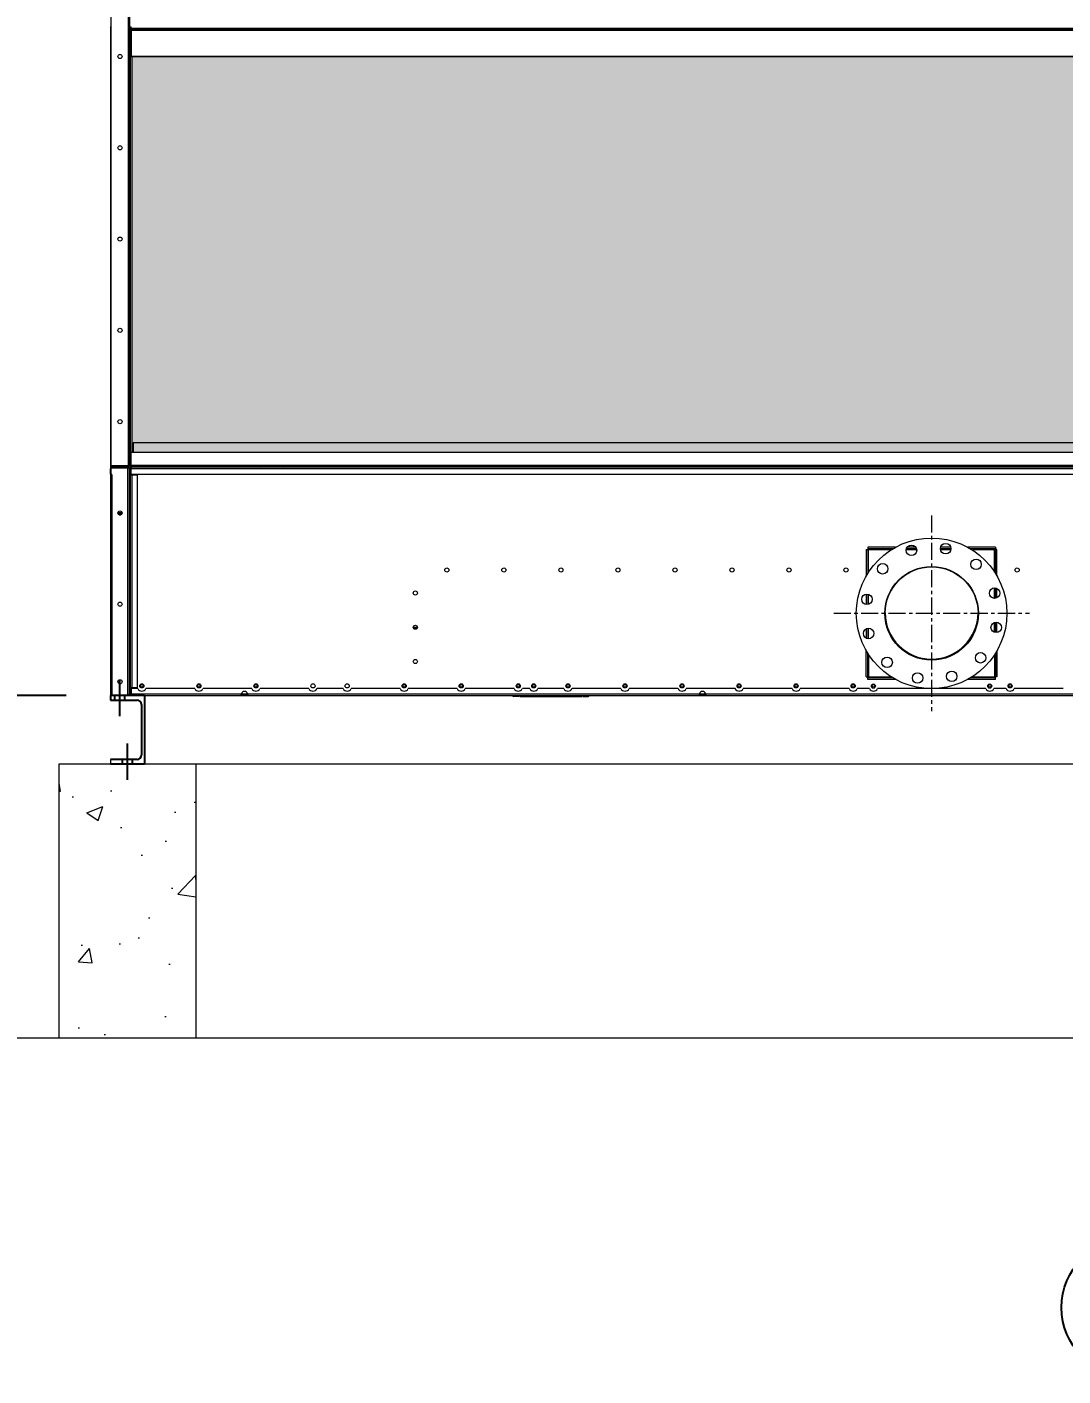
# Model space of a CAD drawing. Header units: millimetres. Extents: x 15155 to 44563, y 13060 to 33855.
# Drawn here: x 18008 to 20279, y 19152 to 22108 of the extents above; entities that cross this region are included whole.
import ezdxf

# ---------------------------------------------------------------- set-up
doc = ezdxf.new("R2010")
doc.units = ezdxf.units.MM
doc.linetypes.add('CENTER', pattern=[2, 1.25, -0.25, 0.25, -0.25])
doc.linetypes.add('CENTERX2', pattern=[4, 2.5, -0.5, 0.5, -0.5])
for name, color, linetype in [('center', 1, 'CENTER'), ('냉각탑_dim', 1, 'Continuous'), ('냉각탑_기초', 23, 'Continuous')]:
    doc.layers.add(name, color=color, linetype=linetype)
doc.styles.get("Standard").update_dxf_attribs({"font": 'arial.ttf'})
doc.dimstyles.new('1.40', dxfattribs={"dimscale": 20, "dimtxt": 1.5, "dimasz": 1, "dimexe": 0.5, "dimexo": 0.5, "dimgap": 0.5, "dimtad": 1, "dimdec": 0, "dimzin": 0, "dimdsep": 46, "dimtxsty": 'Standard', "dimcen": 0, "dimclrd": 2, "dimclre": 2, "dimclrt": 3, "dimadec": 0, "dimazin": 0, "dimtfac": 1, "dimtdec": 0, "dimtmove": 0, "dimatfit": 0, "dimfxl": 1, "dimtolj": 1, "dimtzin": 0, "dimlwd": -1, "dimlwe": -1, "dimarcsym": 0})

# ---------------------------------------------------------------- blocks, each defined once
blk = doc.blocks.new('*D157')
at = {"color": 2, "transparency": 16777216}
for p, q in [((18094.5, 24242.8), (17450.6, 24242.8)), ((17460.6, 24122.8), (17460.6, 20762.8)), ((18094.5, 20642.8), (17450.6, 20642.8))]:
    blk.add_line(p, q, dxfattribs=at)
for points in [[(17440.6, 24122.8), (17480.6, 24122.8), (17460.6, 24242.8)], [(17440.6, 20762.8), (17480.6, 20762.8), (17460.6, 20642.8)]]:
    blk.add_solid(points, dxfattribs=at)
at = {"layer": 'Defpoints', "color": 0, "transparency": 16777216}
for p in [(18194.5, 24242.8), (17460.6, 20642.8), (18194.5, 20642.8)]:
    blk.add_point(p, dxfattribs=at)
at = {"color": 3, "lineweight": 5, "transparency": 16777216, "insert": (17329.1, 22442.8), "char_height": 140, "attachment_point": 5, "rotation": 90}
blk.add_mtext('\\A1;3600', dxfattribs=at)
blk = doc.blocks.new('3')
at = {"lineweight": 20}
h = blk.add_hatch(dxfattribs=at)
h.set_pattern_fill('HONEY', scale=12)
h.set_pattern_definition([(0, (-391508.336, -65918.826), (57.15, 32.9955677), [38.1, -76.2]), (120, (-391508.336, -65918.826), (-57.15, 32.995568), [38.1, -76.2]), (60, (-391508.336, -65918.826), (1e-07, 65.9911357), [-76.2, 38.1])])
h.paths.add_polyline_path([(18238.5, 22043.2), (18238.5, 21174.9), (21751.9, 21174.9), (21751.9, 22043.2)])
at = {"color": 7, "lineweight": 20}
for p, q in [((18230.3, 24004.8), (18230.3, 21146.2)), ((18233.1, 24006.2), (18233.1, 21147.6)), ((18192.3, 23999.4), (18192.3, 21146.2)), ((18236.5, 22100.5), (21745.7, 22100.5)), ((18237.9, 22104.8), (21744.3, 22104.8)), ((18237.9, 22103.1), (21744.3, 22103.1)), ((18236.5, 22043.2), (21745.7, 22043.2)), ((18236.5, 22043.1), (21745.7, 22043.1)), ((21745.7, 22042.9), (18236.5, 22042.9)), ((21005.5, 21196.5), (18241.1, 21196.5)), ((21005.5, 21174.9), (18236.7, 21174.9)), ((18236.5, 21147.8), (21745.7, 21147.8)), ((21745.4, 21142.8), (18236.8, 21142.8)), ((21745.4, 21139.4), (18236.8, 21139.4)), ((18237.9, 21144.8), (21744.3, 21144.8)), ((19059.6, 21127.8), (21008.6, 21127.8)), ((18268.7, 20642.8), (21713.5, 20642.8))]:
    blk.add_line(p, q, dxfattribs=at)
at = {"color": 7, "lineweight": 20, "ltscale": 0.44375}
blk.add_line((18191.1, 22109), (18191.1, 21044), dxfattribs=at)
at = {"color": 7, "lineweight": 20, "ltscale": 0.000583333}
for p, q in [((18235.1, 22107.6), (18236.5, 22107.6)), ((18235.1, 22100.3), (18236.5, 22100.3)), ((18192.7, 21144.8), (18192.7, 21146.2)), ((18230.3, 21144.8), (18230.3, 21146.2)), ((18235.1, 21147.6), (18236.5, 21147.6)), ((18194.5, 21127), (18193.1, 21127))]:
    blk.add_line(p, q, dxfattribs=at)
at = {"color": 7, "lineweight": 20, "ltscale": 0.003004}
blk.add_line((18235.1, 22100.3), (18235.1, 22107.5), dxfattribs=at)
at = {"color": 7, "lineweight": 20, "ltscale": 0.012167}
for p, q in [((18235.1, 22071.1), (18235.1, 22100.3)), ((18235.1, 21147.6), (18235.1, 21176.8))]:
    blk.add_line(p, q, dxfattribs=at)
at = {"color": 7, "lineweight": 20, "ltscale": 0.000341711}
for p, q in [((18236, 22105.6), (18236.5, 22106.2)), ((18236, 22102.3), (18236.5, 22101.7)), ((18232.3, 21145.6), (18231.7, 21146.2)), ((18236, 21145.6), (18236.5, 21146.2))]:
    blk.add_line(p, q, dxfattribs=at)
at = {"color": 7, "lineweight": 20, "ltscale": 0.000967409}
for p, q in [((18236.5, 22105.5), (18236.5, 22107.8)), ((18236.5, 21145.5), (18236.5, 21147.8))]:
    blk.add_line(p, q, dxfattribs=at)
at = {"color": 7, "lineweight": 20, "ltscale": 0.000849957}
blk.add_line((18236.5, 22102.6), (18236.5, 22100.5), dxfattribs=at)
at = {"color": 7, "lineweight": 20, "ltscale": 0.023877}
blk.add_line((18236.5, 22100.5), (18236.5, 22043.2), dxfattribs=at)
at = {"color": 7, "lineweight": 20, "ltscale": 0.000805508}
blk.add_line((18237.1, 22103), (18237.1, 22104.9), dxfattribs=at)
at = {"color": 7, "lineweight": 20, "ltscale": 4.78227e-06}
blk.add_line((18237.9, 22103.1), (18237.9, 22103.1), dxfattribs=at)
at = {"color": 7, "lineweight": 20, "ltscale": 0.000708333}
for p, q in [((18238.5, 22104.8), (18238.5, 22103.1)), ((18265.1, 22103.1), (18265.1, 22104.8)), ((19394.6, 22103.1), (19394.6, 22104.8)), ((19398, 22103.1), (19398, 22104.8)), ((19416.2, 22103.1), (19416.2, 22104.8)), ((19419.6, 22103.1), (19419.6, 22104.8)), ((18236.8, 21140.8), (18235.1, 21140.8)), ((18236.8, 21139.9), (18235.1, 21139.9)), ((18193.1, 20644.5), (18193.1, 20642.8)), ((18229.7, 20644.5), (18229.7, 20642.8)), ((18236.8, 20645.7), (18235.1, 20645.7)), ((18236.8, 20644.8), (18235.1, 20644.8))]:
    blk.add_line(p, q, dxfattribs=at)
at = {"color": 7, "lineweight": 20, "ltscale": 0.001029}
for p, q in [((19508.9, 22104.8), (19507.1, 22103.1)), ((19573.1, 22103.1), (19574.8, 22104.8)), ((19580.6, 22103.1), (19582.4, 22104.8))]:
    blk.add_line(p, q, dxfattribs=at)
at = {"color": 7, "lineweight": 20, "ltscale": 0.001028}
for p, q in [((19509.8, 22104.8), (19508, 22103.1)), ((19517.4, 22104.8), (19515.6, 22103.1)), ((19529.8, 22103.1), (19531.6, 22104.8)), ((19560.6, 22104.8), (19558.8, 22103.1))]:
    blk.add_line(p, q, dxfattribs=at)
at = {"color": 7, "lineweight": 20, "ltscale": 0.372625}
blk.add_line((18235.1, 21176.8), (18235.1, 22071.1), dxfattribs=at)
at = {"color": 7, "lineweight": 20, "ltscale": 0.000583332}
blk.add_line((18235.1, 22071.1), (18236.5, 22071.1), dxfattribs=at)
at = {"color": 7, "lineweight": 20, "ltscale": 5.81038e-05}
blk.add_line((18236.5, 22042.9), (18236.5, 22043.2), dxfattribs=at)
at = {"color": 7, "lineweight": 20, "ltscale": 0.009}
blk.add_line((18241.1, 21196.5), (18241.1, 21174.9), dxfattribs=at)
at = {"color": 7, "lineweight": 20, "ltscale": 0.01129}
blk.add_line((18236.5, 21147.8), (18236.5, 21174.9), dxfattribs=at)
at = {"color": 7, "lineweight": 20, "ltscale": 0.000500046}
blk.add_line((18192.3, 21146.2), (18191.1, 21146.2), dxfattribs=at)
at = {"color": 7, "lineweight": 20, "ltscale": 0.004833}
for p, q in [((18191.1, 21127.8), (18191.1, 21139.4)), ((18236.8, 21127.8), (18236.8, 21139.4)), ((18250.1, 21125.8), (18238.5, 21125.8)), ((18236.8, 20657.8), (18236.8, 20646.2)), ((18250.1, 20659.8), (18238.5, 20659.8)), ((19086.6, 20640.8), (19075, 20640.8)), ((19226.6, 20640.8), (19238.2, 20640.8))]:
    blk.add_line(p, q, dxfattribs=at)
at = {"color": 7, "lineweight": 20, "ltscale": 0.015833}
blk.add_line((18230.3, 21146.2), (18192.3, 21146.2), dxfattribs=at)
at = {"color": 7, "lineweight": 20, "ltscale": 0.015667}
blk.add_line((18192.7, 21144.8), (18230.3, 21144.8), dxfattribs=at)
at = {"color": 7, "lineweight": 20, "ltscale": 0.000958937}
blk.add_line((18193.1, 21142.5), (18193.1, 21144.8), dxfattribs=at)
at = {"color": 7, "lineweight": 20, "ltscale": 0.005875}
for p, q in [((18193.1, 21127), (18193.1, 21141.1)), ((18235.1, 21139.9), (18235.1, 21125.8)), ((18235.1, 20659.8), (18235.1, 20645.7))]:
    blk.add_line(p, q, dxfattribs=at)
at = {"color": 7, "lineweight": 20, "ltscale": 0.01525}
for p, q in [((18229.7, 21141.1), (18193.1, 21141.1)), ((18229.7, 20642.8), (18193.1, 20642.8))]:
    blk.add_line(p, q, dxfattribs=at)
at = {"color": 7, "lineweight": 20, "ltscale": 0.014667}
for p, q in [((18194.5, 21142.8), (18229.7, 21142.8)), ((18194.5, 20644.5), (18229.7, 20644.5))]:
    blk.add_line(p, q, dxfattribs=at)
at = {"color": 7, "lineweight": 20, "ltscale": 0.000834157}
blk.add_line((18196.5, 21142.8), (18196.5, 21144.8), dxfattribs=at)
at = {"color": 7, "lineweight": 20, "ltscale": 0.000708334}
blk.add_line((18229.7, 21141.1), (18229.7, 21142.8), dxfattribs=at)
at = {"color": 7, "lineweight": 20, "ltscale": 0.001131}
for p, q in [((18232.5, 21141.1), (18229.7, 21141.1)), ((18232.5, 20644.5), (18229.7, 20644.5))]:
    blk.add_line(p, q, dxfattribs=at)
at = {"color": 7, "lineweight": 20, "ltscale": 0.206917}
blk.add_line((18229.7, 20644.5), (18229.7, 21141.1), dxfattribs=at)
at = {"color": 7, "lineweight": 20, "ltscale": 0.000912135}
blk.add_line((18232.5, 21146.2), (18230.3, 21146.2), dxfattribs=at)
at = {"color": 7, "lineweight": 20, "ltscale": 0.000414935}
for p, q in [((18231.4, 21141.1), (18232.1, 21141.8)), ((18234.1, 20795.8), (18233.4, 20796.5)), ((18231.4, 20644.5), (18232.1, 20643.8))]:
    blk.add_line(p, q, dxfattribs=at)
at = {"color": 7, "lineweight": 20, "ltscale": 0.00126}
blk.add_line((18231.7, 21142.1), (18231.7, 21145.2), dxfattribs=at)
at = {"color": 7, "lineweight": 20, "ltscale": 1.84442e-05}
blk.add_line((18233.1, 21147.5), (18233.1, 21147.6), dxfattribs=at)
at = {"color": 7, "lineweight": 20, "ltscale": 1.85381e-05}
blk.add_line((18233.1, 21147.5), (18233.1, 21147.6), dxfattribs=at)
at = {"color": 7, "lineweight": 20, "ltscale": 2.99318e-05}
blk.add_line((18233.1, 21147.5), (18233.1, 21147.6), dxfattribs=at)
blk.add_line((18233.1, 21147.5), (18233.1, 21147.6), dxfattribs=at)
at = {"color": 7, "lineweight": 20, "ltscale": 1.47704e-05}
blk.add_line((18233.1, 21147.5), (18233.1, 21147.6), dxfattribs=at)
at = {"color": 7, "lineweight": 20, "ltscale": 2.54818e-05}
blk.add_line((18233.1, 21139.4), (18233.1, 21139.4), dxfattribs=at)
at = {"color": 7, "lineweight": 20, "ltscale": 0.2055}
blk.add_line((18233.1, 20646.2), (18233.1, 21139.4), dxfattribs=at)
at = {"color": 7, "lineweight": 20, "ltscale": 0.002815}
blk.add_line((18235.1, 21140.8), (18235.1, 21147.5), dxfattribs=at)
at = {"color": 7, "lineweight": 20, "ltscale": 0.000375}
for p, q in [((18235.1, 21139.9), (18235.1, 21140.8)), ((18235.1, 20645.7), (18235.1, 20644.8))]:
    blk.add_line(p, q, dxfattribs=at)
at = {"color": 7, "lineweight": 20, "ltscale": 0.001417}
for p, q in [((18236.8, 21142.8), (18236.8, 21139.4)), ((18238.5, 21125.8), (18235.1, 21125.8)), ((18194.5, 20644.5), (18191.1, 20644.5)), ((18238.5, 20659.8), (18235.1, 20659.8)), ((18236.8, 20642.8), (18236.8, 20646.2))]:
    blk.add_line(p, q, dxfattribs=at)
at = {"color": 7, "lineweight": 20, "ltscale": 0.000881921}
blk.add_line((18237.1, 21142.8), (18237.1, 21144.9), dxfattribs=at)
at = {"color": 7, "lineweight": 20, "ltscale": 0.000833333}
for p, q in [((18238.5, 21144.8), (18238.5, 21142.8)), ((18265.1, 21142.8), (18265.1, 21144.8)), ((18193.1, 21127.8), (18191.1, 21127.8)), ((18193.1, 21127), (18191.1, 21127)), ((18191.1, 21127), (18193.1, 21127)), ((18237.1, 21125.8), (18235.1, 21125.8)), ((18237.1, 21125.8), (18237.1, 21127.8)), ((18238.5, 21127.8), (18238.5, 21125.8)), ((19851.1, 20964.3), (19851.1, 20962.3)), ((19853.1, 20962.3), (19851.1, 20962.3)), ((19851.1, 20962.3), (19853.1, 20962.3)), ((20131.1, 20962.3), (20129.1, 20962.3)), ((20131.1, 20962.3), (20129.1, 20962.3)), ((20131.1, 20964.3), (20131.1, 20962.3)), ((18235.1, 20789.6), (18233.1, 20789.6)), ((18235.1, 20787.8), (18233.1, 20787.8)), ((19851.1, 20681.3), (19851.1, 20683.3)), ((19853.1, 20683.3), (19851.1, 20683.3)), ((19851.1, 20683.3), (19853.1, 20683.3)), ((20131.1, 20683.3), (20129.1, 20683.3)), ((20131.1, 20683.3), (20129.1, 20683.3)), ((20131.1, 20681.3), (20131.1, 20683.3)), ((18238.5, 20659.8), (18238.5, 20657.8)), ((18478.4, 20644.8), (18478.4, 20642.8)), ((18491.9, 20644.8), (18491.9, 20642.8)), ((19086.6, 20640.8), (19086.6, 20642.8)), ((19226.6, 20640.8), (19226.6, 20642.8)), ((19482.4, 20644.8), (19482.4, 20642.8)), ((19495.9, 20644.8), (19495.9, 20642.8))]:
    blk.add_line(p, q, dxfattribs=at)
at = {"color": 7, "lineweight": 20, "ltscale": 0.00083243}
for p, q in [((18433.9, 21142.8), (18433.9, 21144.8)), ((18434, 21142.8), (18434, 21144.8)), ((18439.2, 21142.8), (18439.2, 21144.8))]:
    blk.add_line(p, q, dxfattribs=at)
at = {"color": 7, "lineweight": 20, "ltscale": 0.00121}
for p, q in [((18498, 21144.8), (18495.9, 21142.8)), ((18499.3, 21144.8), (18497.2, 21142.8)), ((18506.8, 21144.8), (18504.7, 21142.8)), ((18519, 21142.8), (18521.1, 21144.8)), ((18550.1, 21144.8), (18548, 21142.8)), ((18562.2, 21142.8), (18564.3, 21144.8)), ((18569.8, 21142.8), (18571.9, 21144.8))]:
    blk.add_line(p, q, dxfattribs=at)
at = {"color": 7, "lineweight": 20, "ltscale": 0.000832431}
for p, q in [((19681.4, 21142.8), (19681.4, 21144.8)), ((19684.2, 21142.8), (19684.2, 21144.8))]:
    blk.add_line(p, q, dxfattribs=at)
at = {"color": 7, "lineweight": 20, "ltscale": 0.000833334}
for p, q in [((19721.4, 21144.8), (19721.4, 21142.8)), ((20255.4, 21144.8), (20255.4, 21142.8)), ((18237.1, 20657.8), (18237.1, 20659.8))]:
    blk.add_line(p, q, dxfattribs=at)
at = {"color": 7, "lineweight": 20, "ltscale": 0.201042}
for p, q in [((18191.1, 21127), (18191.1, 20644.5)), ((18194.5, 21127), (18194.5, 20644.5))]:
    blk.add_line(p, q, dxfattribs=at)
at = {"color": 7, "lineweight": 20, "ltscale": 0.194167}
for p, q in [((18235.1, 20659.8), (18235.1, 21125.8)), ((18238.5, 20659.8), (18238.5, 21125.8)), ((18250.1, 21125.8), (18250.1, 20659.8))]:
    blk.add_line(p, q, dxfattribs=at)
at = {"color": 7, "lineweight": 20, "ltscale": 0.307}
blk.add_line((18236.8, 21127.8), (19059.6, 21127.8), dxfattribs=at)
at = {"color": 7, "lineweight": 20, "ltscale": 0.003735}
blk.add_line((18216.6, 21042.4), (18207.7, 21042.4), dxfattribs=at)
at = {"color": 7, "lineweight": 20, "ltscale": 0.003614}
blk.add_line((18207.8, 21044), (18216.5, 21044), dxfattribs=at)
at = {"color": 7, "lineweight": 20, "ltscale": 0.003172}
blk.add_line((18215.9, 21040.4), (18208.3, 21040.4), dxfattribs=at)
at = {"color": 7, "lineweight": 20, "ltscale": 0.001718}
blk.add_line((18210.1, 21038.8), (18214.2, 21038.8), dxfattribs=at)
at = {"color": 7, "lineweight": 20, "ltscale": 0.053167}
blk.add_line((18233.1, 20857.6), (18233.1, 20985.2), dxfattribs=at)
at = {"color": 7, "lineweight": 20, "ltscale": 0.000833118}
blk.add_line((18233.1, 20985.2), (18235.1, 20985.2), dxfattribs=at)
at = {"color": 7, "lineweight": 20, "ltscale": 0.023972}
for p, q in [((19847.9, 20962.3), (19847.9, 20904.7)), ((20134.3, 20904.7), (20134.3, 20962.3)), ((19847.9, 20683.3), (19847.9, 20740.8)), ((20134.3, 20740.8), (20134.3, 20683.3))]:
    blk.add_line(p, q, dxfattribs=at)
at = {"color": 7, "lineweight": 20, "ltscale": 0.001333}
for p, q in [((19847.9, 20962.3), (19851.1, 20962.3)), ((19851.1, 20967.5), (19851.1, 20964.3)), ((20131.1, 20967.5), (20131.1, 20964.3)), ((20134.3, 20962.3), (20131.1, 20962.3)), ((19847.9, 20683.3), (19851.1, 20683.3)), ((19851.1, 20678.1), (19851.1, 20681.3)), ((20134.3, 20683.3), (20131.1, 20683.3)), ((20131.1, 20678.1), (20131.1, 20681.3))]:
    blk.add_line(p, q, dxfattribs=at)
at = {"color": 7, "lineweight": 20, "ltscale": 0.025296}
for p, q in [((19911.9, 20967.5), (19851.1, 20967.5)), ((20131.1, 20967.5), (20070.4, 20967.5)), ((19911.9, 20678.1), (19851.1, 20678.1)), ((20131.1, 20678.1), (20070.4, 20678.1))]:
    blk.add_line(p, q, dxfattribs=at)
at = {"color": 7, "lineweight": 20, "ltscale": 0.022971}
for p, q in [((19906.3, 20964.3), (19851.1, 20964.3)), ((20131.1, 20964.3), (20076, 20964.3)), ((19906.3, 20681.3), (19851.1, 20681.3)), ((20131.1, 20681.3), (20076, 20681.3))]:
    blk.add_line(p, q, dxfattribs=at)
at = {"color": 7, "lineweight": 20, "ltscale": 0.021741}
for p, q in [((19851.1, 20962.3), (19851.1, 20910.1)), ((20131.1, 20910.1), (20131.1, 20962.3)), ((19851.1, 20683.3), (19851.1, 20735.5)), ((20131.1, 20735.5), (20131.1, 20683.3))]:
    blk.add_line(p, q, dxfattribs=at)
at = {"color": 7, "lineweight": 20, "ltscale": 0.020784}
for p, q in [((19853.1, 20962.3), (19903, 20962.3)), ((20079.3, 20962.3), (20129.1, 20962.3)), ((19853.1, 20683.3), (19903, 20683.3)), ((20079.3, 20683.3), (20129.1, 20683.3))]:
    blk.add_line(p, q, dxfattribs=at)
at = {"color": 7, "lineweight": 20, "ltscale": 0.020438}
for p, q in [((19853.1, 20913.2), (19853.1, 20962.3)), ((20129.1, 20913.2), (20129.1, 20962.3)), ((19853.1, 20732.3), (19853.1, 20683.3)), ((20129.1, 20732.3), (20129.1, 20683.3))]:
    blk.add_line(p, q, dxfattribs=at)
at = {"color": 7, "lineweight": 20, "ltscale": 0.009512}
blk.add_line((19935.5, 20962.3), (19958.3, 20962.3), dxfattribs=at)
at = {"color": 7, "lineweight": 20, "ltscale": 0.009154}
blk.add_line((19957.9, 20964.3), (19935.9, 20964.3), dxfattribs=at)
at = {"color": 7, "lineweight": 20, "ltscale": 0.007846}
blk.add_line((19956.3, 20967.5), (19937.5, 20967.5), dxfattribs=at)
at = {"color": 7, "lineweight": 20, "ltscale": 0.009582}
blk.add_line((20033.4, 20964.3), (20010.4, 20964.3), dxfattribs=at)
at = {"color": 7, "lineweight": 20, "ltscale": 0.009406}
blk.add_line((20010.6, 20962.3), (20033.2, 20962.3), dxfattribs=at)
at = {"color": 7, "lineweight": 20, "ltscale": 0.009251}
blk.add_line((20033, 20967.5), (20010.8, 20967.5), dxfattribs=at)
at = {"color": 7, "lineweight": 20, "ltscale": 0.009583}
for p, q in [((20129.1, 20855.5), (20129.1, 20878.5)), ((19853.1, 20767.1), (19853.1, 20790.1))]:
    blk.add_line(p, q, dxfattribs=at)
at = {"color": 7, "lineweight": 20, "ltscale": 0.009451}
for p, q in [((20131.1, 20855.6), (20131.1, 20878.3)), ((19851.1, 20789.9), (19851.1, 20767.2))]:
    blk.add_line(p, q, dxfattribs=at)
at = {"color": 7, "lineweight": 20, "ltscale": 0.008588}
for p, q in [((20134.3, 20856.7), (20134.3, 20877.3)), ((19847.9, 20788.9), (19847.9, 20768.3))]:
    blk.add_line(p, q, dxfattribs=at)
at = {"color": 7, "lineweight": 20, "ltscale": 0.000833254}
blk.add_line((18235.1, 20857.6), (18233.1, 20857.6), dxfattribs=at)
at = {"color": 7, "lineweight": 20, "ltscale": 0.009501}
for p, q in [((19847.9, 20864.9), (19847.9, 20842.1)), ((20134.3, 20780.6), (20134.3, 20803.4))]:
    blk.add_line(p, q, dxfattribs=at)
at = {"color": 7, "lineweight": 20, "ltscale": 0.009478}
for p, q in [((19851.1, 20864.9), (19851.1, 20842.2)), ((20131.1, 20780.6), (20131.1, 20803.4))]:
    blk.add_line(p, q, dxfattribs=at)
at = {"color": 7, "lineweight": 20, "ltscale": 0.009074}
for p, q in [((19853.1, 20842.7), (19853.1, 20864.4)), ((20129.1, 20781.1), (20129.1, 20802.9))]:
    blk.add_line(p, q, dxfattribs=at)
at = {"color": 7, "lineweight": 20, "ltscale": 0.000547189}
blk.add_line((18234.5, 20796.5), (18233.1, 20796.5), dxfattribs=at)
at = {"color": 7, "lineweight": 20, "ltscale": 0.000834193}
blk.add_line((18233.1, 20792.8), (18235.1, 20792.8), dxfattribs=at)
at = {"color": 7, "lineweight": 20, "ltscale": 0.000832799}
blk.add_line((18233.1, 20787.8), (18235.1, 20787.8), dxfattribs=at)
at = {"color": 7, "lineweight": 20, "ltscale": 0.003726}
blk.add_line((18855.2, 20792.8), (18864.1, 20792.8), dxfattribs=at)
at = {"color": 7, "lineweight": 20, "ltscale": 0.002875}
blk.add_line((18856.2, 20789.4), (18863.1, 20789.4), dxfattribs=at)
at = {"color": 1, "linetype": 'CENTERX2', "ltscale": 50}
blk.add_line((18212.1, 20597.8), (18212.1, 20677.8), dxfattribs=at)
at = {"lineweight": 20}
blk.add_line((18264.1, 20642.8), (18191.1, 20642.8), dxfattribs=at)
at = {"color": 7, "lineweight": 25, "ltscale": 0.008333}
blk.add_line((18191.1, 20642.8), (18191.1, 20632.8), dxfattribs=at)
at = {"color": 7, "lineweight": 25, "ltscale": 0.125}
for p, q in [((18266.1, 20642.8), (18191.1, 20642.8)), ((18191.1, 20492.8), (18266.1, 20492.8))]:
    blk.add_line(p, q, dxfattribs=at)
at = {"color": 7, "lineweight": 25, "ltscale": 0.05125}
for p, q in [((18191.1, 20632.8), (18249.6, 20632.8)), ((18249.6, 20502.8), (18191.1, 20502.8))]:
    blk.add_line(p, q, dxfattribs=at)
at = {"color": 7, "lineweight": 20, "ltscale": 0.280701}
blk.add_line((18192.5, 20642.8), (18227.7, 20642.8), dxfattribs=at)
for p, q in [((18201.1, 20632.8), (18201.1, 20642.8)), ((18223.1, 20632.8), (18223.1, 20642.8)), ((18217.6, 20492.8), (18217.6, 20502.8)), ((18239.6, 20492.8), (18239.6, 20502.8))]:
    blk.add_line(p, q)
at = {"color": 7, "lineweight": 20, "ltscale": 0.002932}
blk.add_line((18229.8, 20642.8), (18236.8, 20642.8), dxfattribs=at)
at = {"color": 7, "lineweight": 20, "ltscale": 0.000834328}
blk.add_line((18233.1, 20647.8), (18235.1, 20647.8), dxfattribs=at)
at = {"color": 7, "lineweight": 20, "ltscale": 2.38284e-05}
blk.add_line((18233.1, 20646.1), (18233.1, 20646.2), dxfattribs=at)
at = {"color": 7, "lineweight": 20, "ltscale": 0.000837638}
blk.add_line((18235.1, 20646), (18233.1, 20646), dxfattribs=at)
at = {"color": 7, "lineweight": 20, "ltscale": 0.000128159}
blk.add_line((18235.4, 20659.8), (18235.1, 20659.8), dxfattribs=at)
at = {"color": 7, "lineweight": 20, "ltscale": 0.005987}
blk.add_line((18251.2, 20657.8), (18236.8, 20657.8), dxfattribs=at)
at = {"color": 7, "lineweight": 20, "ltscale": 0.100609}
blk.add_line((18236.8, 20646.2), (18478.3, 20646.2), dxfattribs=at)
at = {"color": 7, "lineweight": 20, "ltscale": 0.100651}
blk.add_line((18236.8, 20642.8), (18478.4, 20642.8), dxfattribs=at)
at = {"color": 7, "lineweight": 20, "ltscale": 0.004083}
blk.add_line((18258.9, 20642.8), (18268.7, 20642.8), dxfattribs=at)
at = {"ltscale": 25}
blk.add_line((18266.1, 20642.8), (18266.1, 20492.8), dxfattribs=at)
at = {"color": 7, "lineweight": 20, "ltscale": 0.044641}
for p, q in [((18376.2, 20657.8), (18269.1, 20657.8)), ((18501.2, 20657.8), (18394.1, 20657.8)), ((18626.2, 20657.8), (18519.1, 20657.8)), ((18826.2, 20657.8), (18719.1, 20657.8)), ((18951.2, 20657.8), (18844.1, 20657.8)), ((19076.2, 20657.8), (18969.1, 20657.8)), ((19310.2, 20657.8), (19203.1, 20657.8)), ((19435.2, 20657.8), (19328.1, 20657.8)), ((19560.2, 20657.8), (19453.1, 20657.8)), ((19685.2, 20657.8), (19578.1, 20657.8)), ((19810.2, 20657.8), (19703.1, 20657.8)), ((20279.2, 20657.8), (20172.1, 20657.8))]:
    blk.add_line(p, q, dxfattribs=at)
at = {"color": 7, "lineweight": 20, "ltscale": 0.005698}
for p, q in [((18478.3, 20646.2), (18492, 20646.2)), ((19482.3, 20646.2), (19496, 20646.2))]:
    blk.add_line(p, q, dxfattribs=at)
at = {"color": 7, "lineweight": 20, "ltscale": 0.005614}
for p, q in [((18478.4, 20644.8), (18491.9, 20644.8)), ((18478.4, 20642.8), (18491.9, 20642.8)), ((19482.4, 20644.8), (19495.9, 20644.8)), ((19482.4, 20642.8), (19495.9, 20642.8))]:
    blk.add_line(p, q, dxfattribs=at)
at = {"color": 7, "lineweight": 20, "ltscale": 0.412719}
blk.add_line((18491.9, 20642.8), (19482.4, 20642.8), dxfattribs=at)
at = {"color": 7, "lineweight": 20, "ltscale": 0.412635}
blk.add_line((18492, 20646.2), (19482.3, 20646.2), dxfattribs=at)
at = {"color": 7, "lineweight": 20, "ltscale": 0.023808}
for p, q in [((18701.2, 20657.8), (18644.1, 20657.8)), ((19185.2, 20657.8), (19128.1, 20657.8))]:
    blk.add_line(p, q, dxfattribs=at)
at = {"color": 7, "lineweight": 20, "ltscale": 0.000833651}
for p, q in [((19088.6, 20640.8), (19088.6, 20642.8)), ((19224.6, 20640.8), (19224.6, 20642.8))]:
    blk.add_line(p, q, dxfattribs=at)
at = {"color": 7, "lineweight": 20, "ltscale": 0.056667}
blk.add_line((19088.6, 20640.8), (19224.6, 20640.8), dxfattribs=at)
at = {"color": 7, "lineweight": 20, "ltscale": 0.006725}
blk.add_line((19110.2, 20657.8), (19094.1, 20657.8), dxfattribs=at)
at = {"color": 7, "lineweight": 20, "ltscale": 0.17433}
for p, q in [((19495.9, 20642.8), (19914.3, 20642.8)), ((20068, 20642.8), (20486.4, 20642.8))]:
    blk.add_line(p, q, dxfattribs=at)
at = {"color": 7, "lineweight": 20, "ltscale": 0.171731}
for p, q in [((19496, 20646.2), (19908.1, 20646.2)), ((19908.1, 20646.2), (20486.3, 20646.2))]:
    blk.add_line(p, q, dxfattribs=at)
at = {"color": 7, "lineweight": 20, "ltscale": 0.0111}
for p, q in [((19854.7, 20657.8), (19828.1, 20657.8)), ((20154.2, 20657.8), (20127.6, 20657.8))]:
    blk.add_line(p, q, dxfattribs=at)
at = {"color": 7, "lineweight": 20, "ltscale": 1.93507e-05}
for p, q in [((19863.6, 20652.3), (19863.7, 20652.3)), ((20118.6, 20652.3), (20118.7, 20652.3))]:
    blk.add_line(p, q, dxfattribs=at)
at = {"color": 7, "lineweight": 20, "ltscale": 0.007604}
for p, q in [((19890.8, 20657.8), (19872.6, 20657.8)), ((20109.7, 20657.8), (19890.8, 20657.8))]:
    blk.add_line(p, q, dxfattribs=at)
at = {"color": 7, "lineweight": 20, "ltscale": 0.008888}
blk.add_line((19949.7, 20642.8), (19971, 20642.8), dxfattribs=at)
at = {"color": 7, "lineweight": 20, "ltscale": 0.006961}
blk.add_line((20027, 20642.8), (20043.7, 20642.8), dxfattribs=at)
at = {"color": 7, "lineweight": 25, "ltscale": 0.091667}
blk.add_line((18259.6, 20622.8), (18259.6, 20512.8), dxfattribs=at)
at = {"color": 7, "lineweight": 15, "ltscale": 0.0625}
blk.add_line((18191.1, 20502.8), (18191.1, 20492.8), dxfattribs=at)
at = {"lineweight": 5}
blk.add_line((18266.1, 20492.8), (21716.1, 20492.8), dxfattribs=at)
at = {"color": 0, "lineweight": 20}
blk.add_lwpolyline([(18238.5, 22043.2), (21751.9, 22043.2), (21751.9, 21174.9), (18238.5, 21174.9)], close=True, dxfattribs=at)
at = {"color": 7, "lineweight": 20}
for centre, radius in [((18212.1, 22042.8), 4.5), ((18212.1, 21842.8), 4.5), ((18212.1, 21642.8), 4.5), ((18212.1, 21442.8), 4.5), ((18212.1, 21242.8), 4.5), ((18212.1, 21042.8), 4.5), ((19991.1, 20822.8), 165), ((19946.9, 20960.9), 11.5), ((20021.9, 20964.5), 11.5), ((19883.8, 20920.3), 11.5), ((20088.6, 20930.1), 11.5), ((18928.6, 20917.8), 4.5), ((19053.6, 20917.8), 4.5), ((19178.6, 20917.8), 4.5), ((19303.6, 20917.8), 4.5), ((19428.6, 20917.8), 4.5), ((19553.6, 20917.8), 4.5), ((19678.6, 20917.8), 4.5), ((19803.6, 20917.8), 4.5), ((19991.1, 20822.8), 102.5), ((19991.1, 20822.8), 101.8), ((20178.6, 20917.8), 4.5), ((18859.6, 20867.3), 4.5), ((20129.2, 20867), 11.5), ((18212.1, 20842.8), 4.5), ((19849.4, 20853.5), 11.5), ((18859.6, 20792.3), 4.5), ((19853, 20778.6), 11.5), ((20132.8, 20792), 11.5), ((18859.6, 20717.3), 4.5), ((19893.7, 20715.4), 11.5), ((20098.5, 20725.3), 11.5), ((19960.4, 20681.1), 11.5), ((20035.3, 20684.7), 11.5), ((18212.1, 20672.8), 4.5), ((18260.1, 20663.8), 4.5), ((18260.1, 20663.8), 3), ((18385.1, 20663.8), 4.5), ((18385.1, 20663.8), 3), ((18510.1, 20663.8), 4.5), ((18510.1, 20663.8), 3), ((18635.1, 20663.8), 4.5), ((18710.1, 20663.8), 4.5), ((18835.1, 20663.8), 4.5), ((18835.1, 20663.8), 3), ((18960.1, 20663.8), 4.5), ((18960.1, 20663.8), 3), ((19085.1, 20663.8), 4.5), ((19085.1, 20663.8), 3), ((19119.1, 20663.8), 4.5), ((19119.1, 20663.8), 3), ((19194.1, 20663.8), 4.5), ((19194.1, 20663.8), 3), ((19319.1, 20663.8), 4.5), ((19319.1, 20663.8), 3), ((19444.1, 20663.8), 4.5), ((19444.1, 20663.8), 3), ((19569.1, 20663.8), 4.5), ((19569.1, 20663.8), 3), ((19694.1, 20663.8), 4.5), ((19694.1, 20663.8), 3), ((19819.1, 20663.8), 4.5), ((19819.1, 20663.8), 3), ((19863.6, 20663.3), 4.5), ((19863.6, 20663.8), 3), ((20118.6, 20663.3), 4.5), ((20118.6, 20663.8), 3), ((20163.1, 20663.8), 4.5), ((20163.1, 20663.8), 3)]:
    blk.add_circle(centre, radius, dxfattribs=at)
for centre, radius, start, end in [((18237.9, 22107.6), 2.8, 180, 270), ((18237.9, 22100.3), 2.8, 90, 180), ((18194.5, 21139.4), 3.4, 90, 180), ((18193.9, 21147.6), 2.8, 210, 244.6228), ((18229.7, 21139.4), 3.4, 0, 90), ((18230.3, 21147.6), 2.8, 270, 0), ((18237.9, 21147.6), 2.8, 180, 270), ((18192.3, 21045.2), 1.2, 180, 180.7349), ((18192.3, 21037.6), 1.2, 179.2651, 180), ((19991.1, 20824.3), 101.8, 180.4178, 359.5731), ((18231.7, 20798.2), 3.4, 294.3157, 359.0524), ((19863.6, 20662.8), 4.5, 3.185, 176.8155), ((20118.6, 20662.8), 4.5, 3.185, 176.8155), ((18194.5, 20646.2), 3.4, 210, 245.6841), ((18229.7, 20646.2), 3.4, 270, 0), ((18238.5, 20646.2), 3.4, 204.3161, 239.9997), ((18260.1, 20662.3), 10, 206.7437, 333.2563), ((18385.1, 20662.3), 10, 206.7437, 333.2563), ((18494.7, 20643.8), 16.6, 171.9124, 179.4428), ((18485.1, 20644.7), 7, 12.3734, 167.6266), ((18475.6, 20643.8), 16.6, 0.5572, 8.0877), ((18510.1, 20662.3), 10, 206.7437, 333.2563), ((18635.1, 20662.3), 10, 206.7437, 333.2563), ((18710.1, 20662.3), 10, 206.7437, 333.2563), ((18835.1, 20662.3), 10, 206.7437, 333.2563), ((18960.1, 20662.3), 10, 206.7437, 333.2563), ((19075, 20644.2), 3.4, 204.3017, 270), ((19075, 20644.2), 1.4, 268.112, 270), ((19085.1, 20662.3), 10, 206.7437, 333.2563), ((19119.1, 20662.3), 10, 206.7437, 333.2563), ((19194.1, 20662.3), 10, 206.7437, 333.2563), ((19238.2, 20644.2), 3.4, 270, 335.6983), ((19238.2, 20644.2), 1.4, 270, 271.888), ((19319.1, 20662.3), 10, 206.7437, 333.2563), ((19444.1, 20662.3), 10, 206.7437, 333.2563), ((19498.7, 20643.8), 16.6, 171.9124, 179.4428), ((19489.1, 20644.7), 7, 12.3734, 167.6266), ((19479.6, 20643.8), 16.6, 0.5572, 8.0877), ((19569.1, 20662.3), 10, 206.7437, 333.2563), ((19694.1, 20662.3), 10, 206.7437, 333.2563), ((19819.1, 20662.3), 10, 206.7437, 333.2563), ((19863.6, 20662.3), 10, 206.7437, 333.2563), ((20118.6, 20662.3), 10, 206.7437, 333.2563), ((20163.1, 20662.3), 10, 206.7437, 333.2563)]:
    blk.add_arc(centre, radius, start, end, dxfattribs=at)
at = {"color": 7, "lineweight": 25}
for centre, start, end in [((18249.6, 20622.8), 0, 90), ((18249.6, 20512.8), 270, 0)]:
    blk.add_arc(centre, 10, start, end, dxfattribs=at)
at = {"color": 7, "lineweight": 20}
for points in [[(18236.5, 22105.5), (18236.8, 22105.2), (18237.1, 22105), (18237.4, 22104.9), (18237.7, 22104.8), (18237.9, 22104.8)], [(18236.5, 22102.6), (18236.8, 22102.8), (18237.1, 22102.9), (18237.4, 22103), (18237.7, 22103.1), (18237.9, 22103.1)], [(18232.5, 21146.2), (18232.8, 21146.5), (18232.9, 21146.7), (18233.1, 21147), (18233.1, 21147.3), (18233.1, 21147.6)], [(18232.5, 21141.1), (18232.7, 21140.7), (18232.9, 21140.4), (18233.1, 21140.1), (18233.1, 21139.7), (18233.1, 21139.4)], [(18236.5, 21145.5), (18236.8, 21145.2), (18237.1, 21145), (18237.4, 21144.9), (18237.7, 21144.8), (18237.9, 21144.8)], [(18234.5, 20796.5), (18234.7, 20796.8), (18234.9, 20797.1), (18235.1, 20797.5), (18235.1, 20797.8), (18235.1, 20798.2)], [(18232.5, 20644.5), (18232.7, 20644.8), (18232.9, 20645.2), (18233.1, 20645.5), (18233.1, 20645.8), (18233.1, 20646.2)], [(18478.4, 20644.8), (18478.3, 20644.8), (18478.3, 20644.8), (18478.2, 20644.8), (18478.2, 20644.9), (18478.2, 20645)], [(18492.1, 20645), (18492.1, 20644.9), (18492, 20644.8), (18492, 20644.8), (18491.9, 20644.8), (18491.9, 20644.8)], [(19482.4, 20644.8), (19482.3, 20644.8), (19482.3, 20644.8), (19482.2, 20644.8), (19482.2, 20644.9), (19482.2, 20645)], [(19496.1, 20645), (19496.1, 20644.9), (19496, 20644.8), (19496, 20644.8), (19495.9, 20644.8), (19495.9, 20644.8)]]:
    blk.add_open_spline(points, degree=5, dxfattribs=at)
for points, knots in [([(18233.1, 20985.2), (18233.1, 20985.1), (18233.2, 20985), (18233.2, 20984.9), (18233.5, 20984.6), (18234, 20984.4), (18234.3, 20984.3), (18234.7, 20984.1), (18235.1, 20984)], [0, 0, 0, 0, 0, 0, 2.033975, 2.033975, 2.033975, 5.485293, 5.485293, 5.485293, 5.485293, 5.485293, 5.485293]), ([(18478.4, 20642.8), (18478.3, 20642.8), (18478.3, 20642.8), (18478.2, 20642.9), (18478.2, 20643.2), (18478.2, 20643.5), (18478.1, 20643.7), (18478.1, 20643.8), (18478.1, 20644)], [0, 0, 0, 0, 0, 0, 3.009, 3.009, 3.009, 4.870321, 4.870321, 4.870321, 4.870321, 4.870321, 4.870321]), ([(18492.1, 20644), (18492.1, 20643.7), (18492.1, 20643.3), (18492.1, 20643.1), (18492, 20642.9), (18491.9, 20642.8), (18491.9, 20642.8), (18491.9, 20642.8), (18491.9, 20642.8)], [0, 0, 0, 0, 0, 0, 3.956241, 3.956241, 3.956241, 4.866694, 4.866694, 4.866694, 4.866694, 4.866694, 4.866694]), ([(19482.4, 20642.8), (19482.3, 20642.8), (19482.3, 20642.8), (19482.2, 20642.9), (19482.2, 20643.2), (19482.2, 20643.5), (19482.1, 20643.7), (19482.1, 20643.8), (19482.1, 20644)], [0, 0, 0, 0, 0, 0, 3.009, 3.009, 3.009, 4.870321, 4.870321, 4.870321, 4.870321, 4.870321, 4.870321]), ([(19496.1, 20644), (19496.1, 20643.7), (19496.1, 20643.3), (19496.1, 20643.1), (19496, 20642.9), (19495.9, 20642.8), (19495.9, 20642.8), (19495.9, 20642.8), (19495.9, 20642.8)], [0, 0, 0, 0, 0, 0, 3.956241, 3.956241, 3.956241, 4.866694, 4.866694, 4.866694, 4.866694, 4.866694, 4.866694])]:
    blk.add_open_spline(points, degree=5, knots=knots, dxfattribs=at)
at = {"layer": 'center', "lineweight": 20, "ltscale": 30}
for p, q in [((19991.1, 21037.3), (19991.1, 20608.3)), ((19776.6, 20822.8), (20205.6, 20822.8))]:
    blk.add_line(p, q, dxfattribs=at)

msp = doc.modelspace()

# ---------------------------------------------------------------- hatches: boundary and pattern name
at = {"layer": '냉각탑_기초', "lineweight": 20, "ltscale": 30}
h = msp.add_hatch(dxfattribs=at)
h.set_pattern_fill('AR-CONC', color=256, scale=50, style=0)
h.set_pattern_definition([(50, (3450.12, 3951.46), (358.63, -31.376), [37.5, -412.5]), (355, (3450.1, 3951.46), (-69.3757, 376.096), [30, -330]), (100.4514, (3480, 3948.85), (289.2547, 344.72), [31.87, -350.571]), (46.1842, (3450.1, 4051.46), (533.6205, -82.7595), [56.25, -618.75]), (96.6356, (3494.6, 4044.57), (467.331, 487.059), [47.805, -525.856]), (351.1842, (3450.1, 4051.46), (467.331, 487.059), [45, -495]), (21, (3500.12, 4026.46), (298.4535, -201.3094), [37.5, -412.5]), (326, (3500.1, 4026.46), (121.6577, 362.575), [30, -330]), (71.4514, (3525, 4009.7), (420.1113, 161.265), [31.87, -350.571]), (37.5, (3450.12, 3951.46), (6.0799, 166.4469), [0, -326, 0, -335, 0, -331.25]), (7.5, (3450.12, 3951.46), (131.5348, 197.2059), [0, -191, 0, -318.5, 0, -126.25]), (327.5, (3338.62, 3951.46), (266.9112, -11.2774), [0, -125, 0, -390, 0, -517.5]), (317.5, (3288.62, 3951.46), (291.593, 50.0525), [0, -162.5, 0, -259, 0, -367.5])])
h.paths.add_polyline_path([(18378.6, 20492.8), (18078.6, 20492.8), (18078.6, 19892.8), (18378.6, 19892.8)])

# ---------------------------------------------------------------- linework, layer by layer
at = {"color": 1, "linetype": 'CENTERX2', "ltscale": 50}
msp.add_line((18228.6, 20457.8), (18228.6, 20537.8), dxfattribs=at)
at = {"layer": '냉각탑_dim', "linetype": 'ByBlock', "lineweight": -3}
msp.add_circle((20425.7, 19301.6), 150, dxfattribs=at)
at = {"layer": '냉각탑_기초', "lineweight": 20, "ltscale": 30}
msp.add_line((17666.6, 19892.8), (22424.6, 19892.8), dxfattribs=at)
msp.add_lwpolyline([(18078.6, 19892.8), (18078.6, 20492.8), (18378.6, 20492.8), (18378.6, 19892.8)], dxfattribs=at)

# ---------------------------------------------------------------- block references
msp.add_blockref('3', (0, 0))

# ---------------------------------------------------------------- dimensions: what is measured, and where the dimension line sits
at = {"lineweight": 5}
dim = msp.add_linear_dim(base=(17460.6, 20642.8), p1=(18194.5, 24242.8), p2=(18194.5, 20642.8), angle=90, dimstyle='1.40', override={"dimtxt": 7, "dimasz": 6, "dimexo": 5, "dimgap": 3}, dxfattribs=at)
dim.commit()
dim.dimension.update_dxf_attribs({"geometry": '*D157', "text_midpoint": (17329.1, 22442.8)})

doc.saveas('drawing.dxf')
